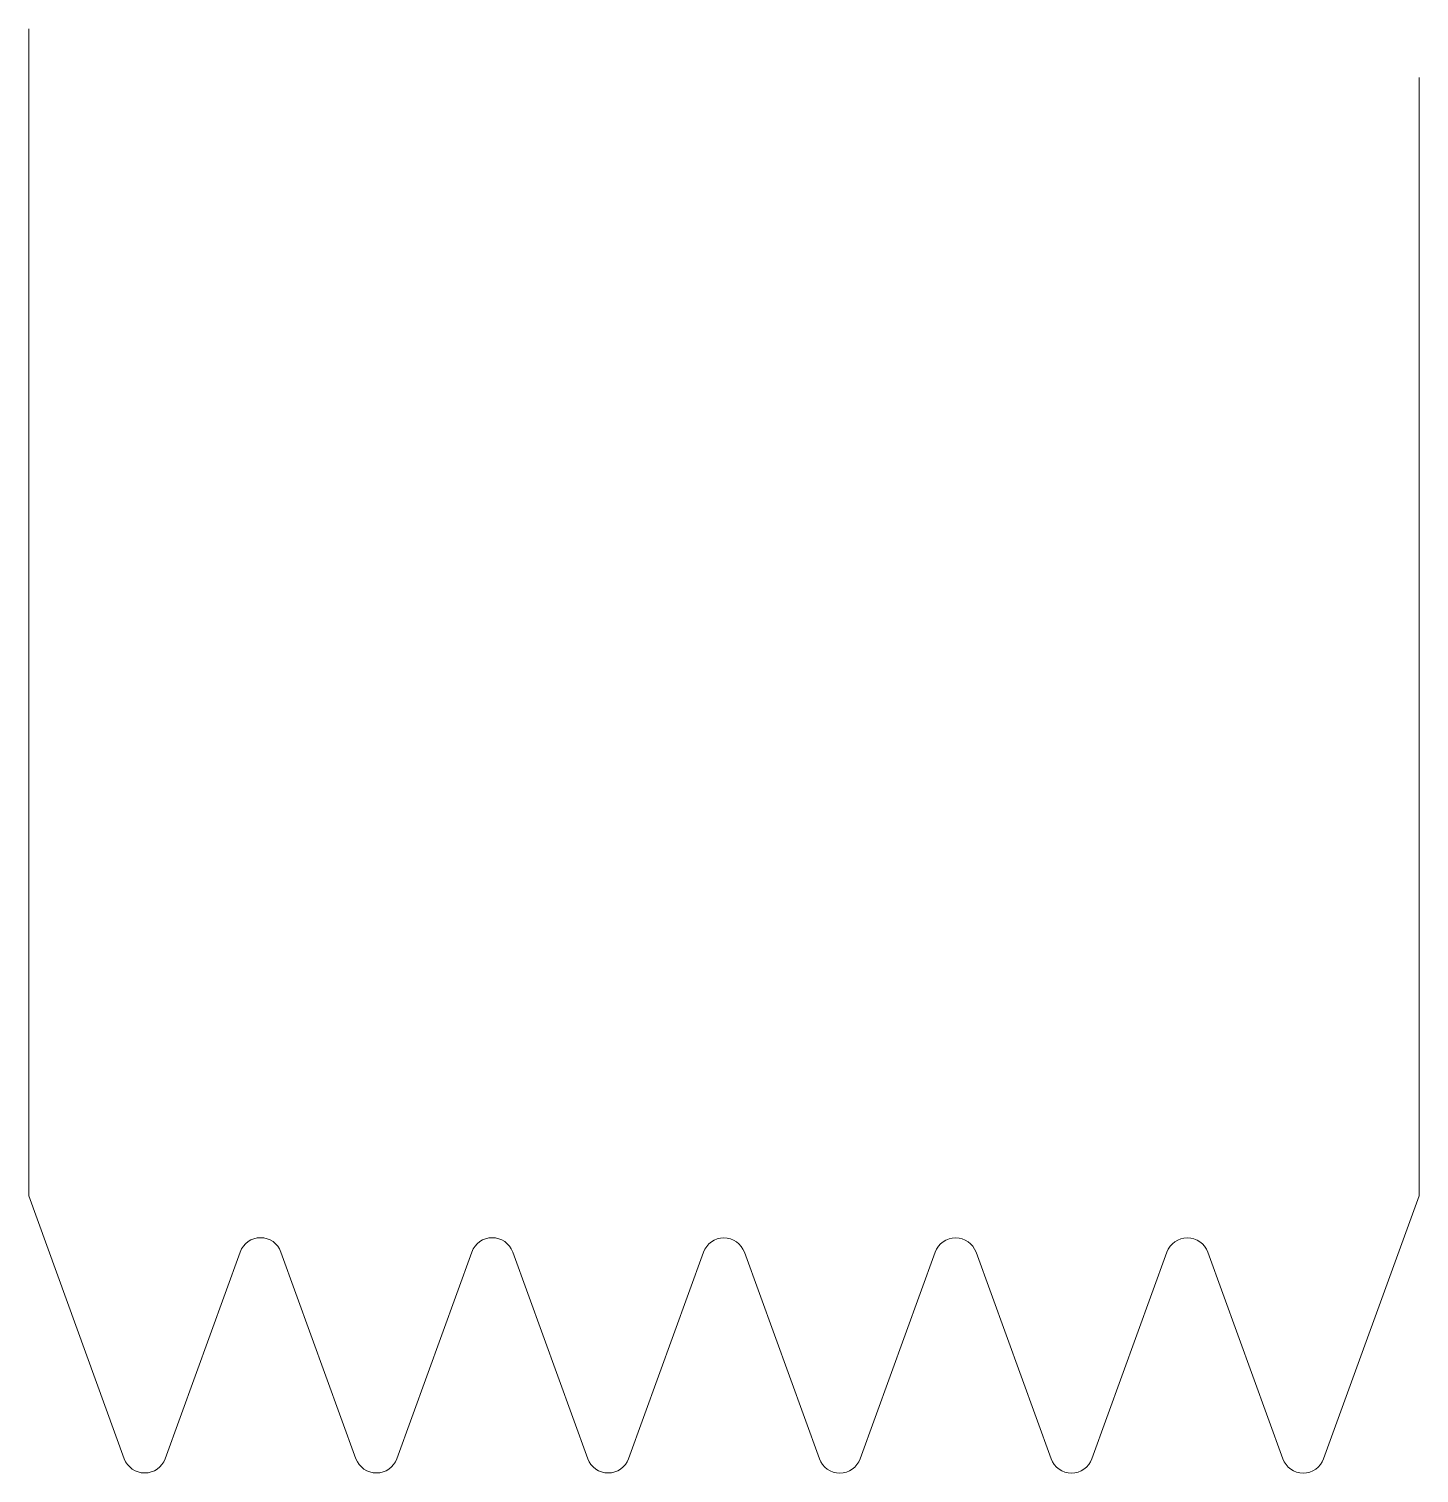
# Model space of a CAD drawing. Header units: millimetres. Extents: x 25.82 to 35.42, y -2.67 to 7.3.
import ezdxf

# ---------------------------------------------------------------- set-up
doc = ezdxf.new("R2010")
doc.units = ezdxf.units.MM
doc.layers.add('Meißel', color=5, linetype='Continuous', lineweight=5, true_color=0x0000ff)

msp = doc.modelspace()

# ---------------------------------------------------------------- linework, layer by layer
at = {"layer": 'Meißel', "lineweight": 5}
for p, q in [((25.825, -0.7602), (25.825, 7.3)), ((35.424, -0.7592), (35.424, 6.965)), ((26.4835, -2.5748), (25.825, -0.7602)), ((34.7648, -2.5756), (35.424, -0.7592)), ((26.7655, -2.5748), (27.2835, -1.1474)), ((28.0835, -2.5748), (27.5655, -1.1474)), ((28.3655, -2.5748), (28.8835, -1.1474)), ((29.6835, -2.5748), (29.1655, -1.1474)), ((29.9655, -2.5748), (30.483, -1.1488)), ((31.2828, -2.5756), (30.765, -1.1488)), ((31.5648, -2.5756), (32.0828, -1.1483)), ((32.8828, -2.5756), (32.3648, -1.1483)), ((33.1648, -2.5756), (33.6828, -1.1483)), ((34.4828, -2.5756), (33.9648, -1.1483))]:
    msp.add_line(p, q, dxfattribs=at)
at = {"layer": 'Meißel'}
for centre, start, end in [((27.4245, -1.1986), 19.94614, 160.05386), ((29.0245, -1.1986), 19.94614, 160.05386), ((30.624, -1.2), 19.94614, 160.05386), ((32.2238, -1.1994), 19.94614, 160.05386), ((33.8238, -1.1994), 19.94614, 160.05386), ((26.6245, -2.5236), 199.94614, 340.05386), ((28.2245, -2.5236), 199.94614, 340.05386), ((29.8245, -2.5236), 199.94614, 340.05386), ((31.4238, -2.5244), 199.94614, 340.05386), ((33.0238, -2.5244), 199.94614, 340.05386), ((34.6238, -2.5244), 199.94614, 340.05386)]:
    msp.add_arc(centre, 0.15, start, end, dxfattribs=at)

doc.saveas('drawing.dxf')
